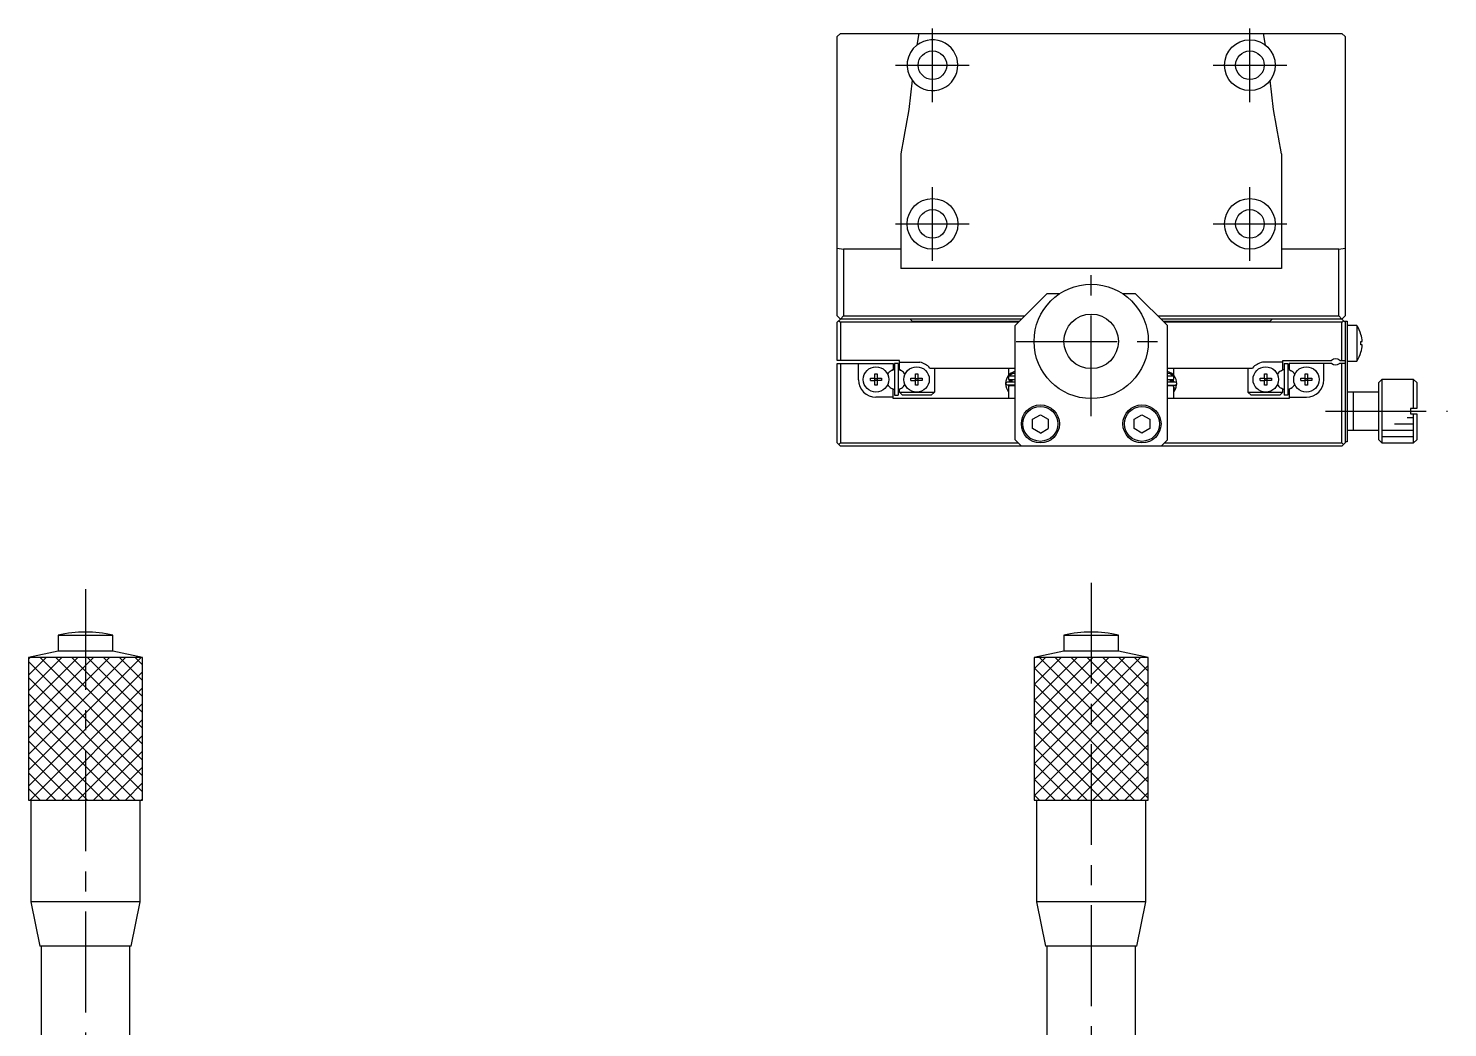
# Model space of a CAD drawing. Extents: x 0 to 620, y -8 to 411.
# Drawn here: x 39.5 to 263.1, y 253.2 to 410.6 of the extents above; entities that cross this region are included whole.
import ezdxf

# ---------------------------------------------------------------- set-up
doc = ezdxf.new("R2010")
doc.units = 0
doc.header["$LTSCALE"] = 0.5
doc.linetypes.add('CENTER', pattern=[50.8, 31.75, -6.35, 6.35, -6.35])
for name, color, linetype in [('MSM_CENTER', 1, 'CENTER'), ('MSM_CONTINUOUS', 7, 'CONTINUOUS'), ('MSM_NARROW', 5, 'CONTINUOUS')]:
    doc.layers.add(name, color=color, linetype=linetype)

msp = doc.modelspace()

# ---------------------------------------------------------------- linework, layer by layer
at = {"layer": 'MSM_CENTER'}
for p, q in [((181.922939, 398.983514), (181.922939, 410.5835)), ((231.922947, 398.983506), (231.922947, 410.583506)), ((176.122946, 404.783507), (187.722932, 404.783507)), ((226.122947, 404.783506), (237.722947, 404.783506)), ((181.92296, 373.983889), (181.92296, 385.583856)), ((231.922955, 373.983724), (231.922955, 385.583704)), ((176.122976, 379.783873), (187.722944, 379.783873)), ((226.122964, 379.783714), (237.722945, 379.783714)), ((206.922947, 349.483506), (206.922947, 373.083506)), ((195.122947, 361.283506), (218.722947, 361.283506)), ((243.822947, 350.283506), (263.072947, 350.283506)), ((48.5, 322.250469), (48.5, 212.750469)), ((206.922947, 323.250469), (206.922947, 213.000469))]:
    msp.add_line(p, q, dxfattribs=at)
at = {"layer": 'MSM_CONTINUOUS'}
for p, q in [((167.422947, 409.783506), (166.922947, 409.283506)), ((166.922947, 365.283506), (166.922947, 409.283506)), ((167.422947, 409.783506), (246.422947, 409.783506)), ((179.781518, 409.783506), (179.478302, 407.94953)), ((234.367591, 407.94953), (234.064375, 409.783506)), ((246.922947, 409.283506), (246.422947, 409.783506)), ((246.922947, 409.283506), (246.922947, 365.283506)), ((178.705949, 402.406338), (178.196924, 397.784857)), ((235.648969, 397.784857), (235.139944, 402.406338)), ((176.922947, 390.840264), (176.922947, 372.783506)), ((236.922947, 390.840264), (236.922947, 372.783506)), ((166.922947, 375.959833), (167.922947, 375.783506)), ((176.922947, 375.783506), (167.922947, 375.783506)), ((167.922947, 375.783506), (167.922947, 365.283506)), ((245.922947, 375.783506), (236.922947, 375.783506)), ((245.922947, 375.783506), (246.922947, 375.959833)), ((245.922947, 365.283506), (245.922947, 375.783506)), ((236.922947, 372.783506), (176.922947, 372.783506)), ((199.922947, 368.783506), (194.922947, 363.783506)), ((201.948009, 368.783506), (199.922947, 368.783506)), ((213.922947, 368.783506), (211.897884, 368.783506)), ((218.922947, 363.783506), (213.922947, 368.783506)), ((166.922947, 365.283506), (167.422947, 364.783506)), ((167.422947, 364.783506), (166.922947, 364.283506)), ((167.172947, 364.533506), (167.422947, 364.283506)), ((167.422947, 364.783506), (167.922947, 365.283506)), ((195.922947, 364.783506), (167.422947, 364.783506)), ((167.922947, 365.283506), (196.422947, 365.283506)), ((178.772947, 364.433506), (178.422947, 364.783506)), ((195.572947, 364.433506), (178.772947, 364.433506)), ((217.422947, 365.283506), (245.922947, 365.283506)), ((246.422947, 364.783506), (217.922947, 364.783506)), ((235.072947, 364.433506), (218.272947, 364.433506)), ((235.422947, 364.783506), (235.072947, 364.433506)), ((245.922947, 365.283506), (246.422947, 364.783506)), ((246.422947, 364.783506), (246.922947, 365.283506)), ((246.922947, 364.283506), (246.422947, 364.783506)), ((246.422947, 364.283506), (246.672947, 364.533506)), ((246.922947, 364.483506), (247.222947, 364.483506)), ((246.922947, 364.483506), (246.922947, 345.283506)), ((247.222947, 364.483506), (247.222947, 345.483506)), ((166.922947, 358.283506), (166.922947, 364.283506)), ((195.422947, 364.283506), (167.422947, 364.283506)), ((167.422947, 364.283506), (167.422947, 358.283506)), ((194.922947, 345.783506), (194.922947, 363.783506)), ((246.422947, 364.283506), (218.422947, 364.283506)), ((218.922947, 345.783506), (218.922947, 363.783506)), ((246.422947, 358.283506), (246.422947, 364.283506)), ((248.76541, 363.783506), (247.222947, 363.783506)), ((248.76541, 363.783506), (248.76541, 358.183506)), ((249.416151, 362.382645), (249.42232, 362.385654)), ((249.416151, 360.723506), (249.416151, 361.243506)), ((249.416151, 361.243506), (249.609408, 361.243506)), ((249.609408, 360.723506), (249.416151, 360.723506)), ((176.722947, 358.283506), (166.922947, 358.283506)), ((166.922947, 345.283506), (166.922947, 357.783506)), ((166.922947, 357.783506), (175.722947, 357.783506)), ((167.422947, 357.783506), (167.422947, 345.283506)), ((170.272947, 355.233506), (170.272947, 357.783506)), ((175.722947, 357.783506), (175.722947, 356.827918)), ((175.922947, 357.783506), (175.922947, 352.783506)), ((176.522947, 357.783506), (175.922947, 357.783506)), ((176.522947, 357.783506), (176.522947, 352.783506)), ((176.722947, 356.827918), (176.722947, 358.283506)), ((176.722947, 357.983506), (179.944962, 357.983506)), ((237.122947, 357.983506), (233.900931, 357.983506)), ((237.122947, 358.283506), (244.761509, 358.283506)), ((237.122947, 356.827918), (237.122947, 358.283506)), ((237.322947, 357.783506), (237.322947, 352.783506)), ((237.322947, 357.783506), (237.922947, 357.783506)), ((237.922947, 357.783506), (237.922947, 352.783506)), ((238.122947, 357.783506), (238.122947, 356.827918)), ((244.822947, 357.783506), (238.122947, 357.783506)), ((243.572947, 355.233506), (243.572947, 357.783506)), ((246.922947, 357.783506), (246.022947, 357.783506)), ((246.084384, 358.283506), (246.922947, 358.283506)), ((246.422947, 345.283506), (246.422947, 357.783506)), ((247.222947, 358.183506), (248.76541, 358.183506)), ((249.42232, 359.581358), (249.416151, 359.584367)), ((172.842947, 356.169867), (173.202947, 356.169867)), ((172.842947, 355.463506), (172.842947, 356.169867)), ((173.202947, 356.169867), (173.202947, 355.463506)), ((175.722947, 356.827918), (175.429197, 356.658321)), ((177.016697, 356.658321), (176.722947, 356.827918)), ((179.242947, 356.169867), (179.602947, 356.169867)), ((179.242947, 355.463506), (179.242947, 356.169867)), ((179.602947, 356.169867), (179.602947, 355.463506)), ((181.502009, 357.083506), (194.922947, 357.083506)), ((182.222947, 357.083506), (182.222947, 353.283506)), ((193.922947, 357.083506), (193.922947, 355.936896)), ((193.922947, 355.936148), (193.922947, 355.936046)), ((194.922947, 355.783506), (193.922947, 355.783506)), ((193.922947, 355.783506), (193.922947, 355.283506)), ((193.977263, 355.783506), (194.506432, 356.283506)), ((194.506432, 356.283506), (194.922947, 356.283506)), ((218.922947, 357.083506), (232.343884, 357.083506)), ((218.922947, 356.283506), (219.339462, 356.283506)), ((219.922947, 355.783506), (218.922947, 355.783506)), ((219.339462, 356.283506), (219.86863, 355.783506)), ((219.922947, 355.92889), (219.922947, 357.083506)), ((219.922947, 355.283506), (219.922947, 355.783506)), ((231.622947, 357.083506), (231.622947, 353.283506)), ((234.242947, 356.169867), (234.602947, 356.169867)), ((234.242947, 355.463506), (234.242947, 356.169867)), ((234.602947, 356.169867), (234.602947, 355.463506)), ((236.829197, 356.658321), (237.122947, 356.827918)), ((238.122947, 356.827918), (238.416697, 356.658321)), ((240.642947, 356.169867), (241.002947, 356.169867)), ((240.642947, 355.463506), (240.642947, 356.169867)), ((241.002947, 356.169867), (241.002947, 355.463506)), ((172.136585, 355.463506), (172.842947, 355.463506)), ((172.136585, 355.103506), (172.136585, 355.463506)), ((172.136585, 355.103506), (172.842947, 355.103506)), ((172.853319, 355.453134), (172.842947, 355.463506)), ((172.853319, 355.113878), (172.842947, 355.103506)), ((172.842947, 354.397144), (172.842947, 355.103506)), ((173.202947, 354.397144), (172.842947, 354.397144)), ((172.853319, 355.453134), (173.192575, 355.453134)), ((172.853319, 355.113878), (172.853319, 355.453134)), ((173.192575, 355.113878), (172.853319, 355.113878)), ((173.192575, 355.453134), (173.202947, 355.463506)), ((173.192575, 355.453134), (173.192575, 355.113878)), ((173.192575, 355.113878), (173.202947, 355.103506)), ((173.202947, 355.463506), (173.909308, 355.463506)), ((173.202947, 355.103506), (173.202947, 354.397144)), ((173.909308, 355.103506), (173.202947, 355.103506)), ((173.909308, 355.463506), (173.909308, 355.103506)), ((175.429197, 353.908691), (175.722947, 353.739094)), ((175.722947, 352.283506), (175.722947, 353.739094)), ((176.722947, 353.739094), (177.016697, 353.908691)), ((176.722947, 353.283506), (176.722947, 353.739094)), ((176.722947, 353.283506), (182.222947, 353.283506)), ((177.222947, 352.783506), (176.722947, 353.283506)), ((178.536585, 355.463506), (179.242947, 355.463506)), ((178.536585, 355.103506), (178.536585, 355.463506)), ((178.536585, 355.103506), (179.242947, 355.103506)), ((179.253319, 355.453134), (179.242947, 355.463506)), ((179.253319, 355.113878), (179.242947, 355.103506)), ((179.242947, 354.397144), (179.242947, 355.103506)), ((179.602947, 354.397144), (179.242947, 354.397144)), ((179.253319, 355.453134), (179.592575, 355.453134)), ((179.253319, 355.113878), (179.253319, 355.453134)), ((179.592575, 355.113878), (179.253319, 355.113878)), ((179.592575, 355.453134), (179.602947, 355.463506)), ((179.592575, 355.453134), (179.592575, 355.113878)), ((179.592575, 355.113878), (179.602947, 355.103506)), ((179.602947, 355.463506), (180.309308, 355.463506)), ((179.602947, 355.103506), (179.602947, 354.397144)), ((180.309308, 355.103506), (179.602947, 355.103506)), ((180.309308, 355.463506), (180.309308, 355.103506)), ((182.222947, 353.283506), (181.722947, 352.783506)), ((193.5756, 353.925041), (193.575969, 353.923887)), ((193.575969, 353.923887), (193.576716, 353.921571)), ((193.576716, 353.921571), (193.577106, 353.920373)), ((193.577106, 353.920373), (193.577641, 353.91874)), ((193.577641, 353.91874), (193.577951, 353.917799)), ((193.577951, 353.917799), (193.578444, 353.916314)), ((193.578444, 353.916314), (193.578755, 353.915382)), ((193.578755, 353.915382), (193.579471, 353.913252)), ((193.579471, 353.913252), (193.59721, 353.866262)), ((193.597274, 353.869846), (193.596914, 353.867694)), ((193.596914, 353.867694), (193.59769, 353.868012)), ((193.59721, 353.866262), (193.596914, 353.867694)), ((193.598227, 353.866519), (193.611184, 353.836263)), ((194.922947, 354.863), (193.667318, 354.863)), ((193.667318, 354.413), (194.922947, 354.413)), ((193.932484, 354.283492), (193.907699, 354.412982)), ((193.922947, 355.283506), (194.922947, 355.283506)), ((194.922947, 354.283506), (193.922947, 354.283506)), ((193.922947, 354.283506), (193.922947, 352.283506)), ((193.95705, 355.083506), (194.422947, 355.083506)), ((194.03217, 354.283547), (194.266869, 354.413)), ((194.422947, 355.283506), (194.422947, 354.863)), ((194.422947, 354.413), (194.422947, 354.283506)), ((218.922947, 355.283506), (219.922947, 355.283506)), ((220.179634, 354.853772), (218.922947, 354.853772)), ((218.922947, 354.403772), (220.179634, 354.403772)), ((219.922947, 354.283506), (218.922947, 354.283506)), ((219.422947, 354.853772), (219.422947, 355.283506)), ((219.422947, 355.083506), (219.887493, 355.083506)), ((219.422947, 354.283506), (219.422947, 354.403772)), ((219.580082, 354.403772), (219.8088, 354.283514)), ((219.810368, 355.283543), (219.939239, 354.853823)), ((220.244965, 353.848368), (219.922935, 353.956729)), ((219.922947, 352.283506), (219.922947, 354.283506)), ((219.93654, 353.960251), (219.922947, 353.967137)), ((219.923116, 353.329152), (220.248814, 353.857506)), ((219.950772, 353.953264), (219.93654, 353.960251)), ((219.965556, 353.946221), (219.950772, 353.953264)), ((219.980804, 353.939163), (219.965556, 353.946221)), ((219.996422, 353.932134), (219.980804, 353.939163)), ((220.012317, 353.925175), (219.996422, 353.932134)), ((220.028392, 353.918329), (220.012317, 353.925175)), ((220.044551, 353.911637), (220.028392, 353.918329)), ((220.060695, 353.905139), (220.044551, 353.911637)), ((220.076727, 353.898876), (220.060695, 353.905139)), ((220.09255, 353.892884), (220.076727, 353.898876)), ((220.108068, 353.8872), (220.09255, 353.892884)), ((220.123188, 353.881859), (220.108068, 353.8872)), ((220.137817, 353.876892), (220.123188, 353.881859)), ((220.151869, 353.87233), (220.137817, 353.876892)), ((220.165257, 353.8682), (220.151869, 353.87233)), ((220.1779, 353.864528), (220.165257, 353.8682)), ((220.189723, 353.861334), (220.1779, 353.864528)), ((220.200654, 353.85864), (220.189723, 353.861334)), ((220.210626, 353.85646), (220.200654, 353.85864)), ((220.21958, 353.854809), (220.210626, 353.85646)), ((220.227461, 353.853696), (220.21958, 353.854809)), ((220.234221, 353.853128), (220.227461, 353.853696)), ((220.230533, 353.815177), (220.245113, 353.848728)), ((220.239821, 353.853108), (220.234221, 353.853128)), ((220.244225, 353.853637), (220.239821, 353.853108)), ((220.247407, 353.854711), (220.244225, 353.853637)), ((220.245113, 353.848728), (220.403167, 354.600131)), ((220.249349, 353.856324), (220.247407, 353.854711)), ((220.248484, 354.412527), (220.247706, 354.414359)), ((220.261611, 354.379226), (220.248484, 354.412527)), ((220.250037, 353.858465), (220.249349, 353.856324)), ((220.249741, 353.857034), (220.262078, 353.888621)), ((220.273057, 354.345323), (220.261611, 354.379226)), ((220.262078, 353.888621), (220.273464, 353.922553)), ((220.282794, 354.310901), (220.273057, 354.345323)), ((220.273464, 353.922553), (220.283139, 353.957002)), ((220.2908, 354.276044), (220.282794, 354.310901)), ((220.283139, 353.957002), (220.29108, 353.991881)), ((220.297055, 354.240837), (220.2908, 354.276044)), ((220.29108, 353.991881), (220.297267, 354.027105)), ((220.301545, 354.205367), (220.297055, 354.240837)), ((220.297267, 354.027105), (220.301686, 354.062588)), ((220.304257, 354.16972), (220.301545, 354.205367)), ((220.301686, 354.062588), (220.304328, 354.098243)), ((220.305185, 354.133983), (220.304257, 354.16972)), ((220.304328, 354.098243), (220.305185, 354.133983)), ((231.622947, 353.283506), (237.122947, 353.283506)), ((232.122947, 352.783506), (231.622947, 353.283506)), ((233.536585, 355.463506), (234.242947, 355.463506)), ((233.536585, 355.103506), (233.536585, 355.463506)), ((233.536585, 355.103506), (234.242947, 355.103506)), ((234.253319, 355.453134), (234.242947, 355.463506)), ((234.253319, 355.113878), (234.242947, 355.103506)), ((234.242947, 354.397144), (234.242947, 355.103506)), ((234.602947, 354.397144), (234.242947, 354.397144)), ((234.253319, 355.453134), (234.592575, 355.453134)), ((234.253319, 355.113878), (234.253319, 355.453134)), ((234.592575, 355.113878), (234.253319, 355.113878)), ((234.592575, 355.453134), (234.602947, 355.463506)), ((234.592575, 355.453134), (234.592575, 355.113878)), ((234.592575, 355.113878), (234.602947, 355.103506)), ((234.602947, 355.463506), (235.309308, 355.463506)), ((234.602947, 355.103506), (234.602947, 354.397144)), ((235.309308, 355.103506), (234.602947, 355.103506)), ((235.309308, 355.463506), (235.309308, 355.103506)), ((237.122947, 353.283506), (236.622947, 352.783506)), ((237.122947, 353.739094), (236.829197, 353.908691)), ((237.122947, 353.283506), (237.122947, 353.739094)), ((238.416697, 353.908691), (238.122947, 353.739094)), ((238.122947, 353.739094), (238.122947, 352.283506)), ((239.936585, 355.463506), (240.642947, 355.463506)), ((239.936585, 355.103506), (239.936585, 355.463506)), ((239.936585, 355.103506), (240.642947, 355.103506)), ((240.653319, 355.453134), (240.642947, 355.463506)), ((240.653319, 355.113878), (240.642947, 355.103506)), ((240.642947, 354.397144), (240.642947, 355.103506)), ((241.002947, 354.397144), (240.642947, 354.397144)), ((240.653319, 355.453134), (240.992575, 355.453134)), ((240.653319, 355.113878), (240.653319, 355.453134)), ((240.992575, 355.113878), (240.653319, 355.113878)), ((240.992575, 355.453134), (241.002947, 355.463506)), ((240.992575, 355.453134), (240.992575, 355.113878)), ((240.992575, 355.113878), (241.002947, 355.103506)), ((241.002947, 355.463506), (241.709308, 355.463506)), ((241.002947, 355.103506), (241.002947, 354.397144)), ((241.709308, 355.103506), (241.002947, 355.103506)), ((241.709308, 355.463506), (241.709308, 355.103506)), ((252.222947, 353.283506), (247.222947, 353.283506)), ((248.222947, 347.283506), (248.222947, 353.283506)), ((252.722947, 355.283506), (252.222947, 354.783506)), ((252.222947, 345.783506), (252.222947, 354.783506)), ((252.722947, 355.283506), (252.722947, 345.283506)), ((257.722947, 355.283506), (252.722947, 355.283506)), ((257.722947, 350.683506), (257.722947, 355.283506)), ((258.222947, 354.783506), (257.722947, 355.283506)), ((258.222947, 354.783506), (258.222947, 350.683506)), ((175.722947, 352.483506), (173.022947, 352.483506)), ((194.922947, 352.283506), (175.722947, 352.283506)), ((175.922947, 352.783506), (176.522947, 352.783506)), ((181.722947, 352.783506), (177.222947, 352.783506)), ((238.122947, 352.283506), (218.922947, 352.283506)), ((236.622947, 352.783506), (232.122947, 352.783506)), ((237.922947, 352.783506), (237.322947, 352.783506)), ((238.122947, 352.483506), (240.822947, 352.483506)), ((197.672947, 349.005194), (198.922947, 349.726882)), ((197.672947, 347.561818), (197.672947, 349.005194)), ((198.922947, 349.726882), (200.172947, 349.005194)), ((200.172947, 349.005194), (200.172947, 347.561818)), ((213.672947, 349.005194), (214.922947, 349.726882)), ((213.672947, 347.561818), (213.672947, 349.005194)), ((214.922947, 349.726882), (216.172947, 349.005194)), ((216.172947, 349.005194), (216.172947, 347.561818)), ((258.222947, 350.683506), (257.222947, 350.683506)), ((257.222947, 350.683506), (257.222947, 349.883506)), ((257.222947, 349.883506), (258.222947, 349.883506)), ((257.722947, 345.283506), (257.722947, 349.883506)), ((258.222947, 349.883506), (258.222947, 345.783506)), ((198.922947, 346.84013), (197.672947, 347.561818)), ((198.922947, 346.84013), (200.172947, 347.561818)), ((214.922947, 346.84013), (213.672947, 347.561818)), ((216.172947, 347.561818), (214.922947, 346.84013)), ((247.222947, 347.283506), (252.222947, 347.283506)), ((167.422947, 344.783506), (166.922947, 345.283506)), ((167.422947, 345.283506), (167.172947, 345.033506)), ((167.422947, 345.283506), (195.422947, 345.283506)), ((246.422947, 344.783506), (167.422947, 344.783506)), ((194.922947, 345.783506), (195.922947, 344.783506)), ((217.922947, 344.783506), (218.922947, 345.783506)), ((218.422947, 345.283506), (246.422947, 345.283506)), ((246.672947, 345.033506), (246.422947, 345.283506)), ((246.422947, 344.783506), (246.922947, 345.283506)), ((247.222947, 345.483506), (246.922947, 345.483506)), ((252.222947, 345.783506), (252.722947, 345.283506)), ((252.722947, 345.283506), (257.722947, 345.283506)), ((257.722947, 345.283506), (258.222947, 345.783506)), ((44.2, 315.000469), (52.8, 315.000469)), ((44.2, 315.000469), (44.2, 312.500469)), ((52.8, 312.500469), (52.8, 315.000469)), ((202.622947, 315.000469), (211.222947, 315.000469)), ((202.622947, 315.000469), (202.622947, 312.500469)), ((211.222947, 312.500469), (211.222947, 315.000469)), ((44.2, 312.500469), (39.5, 311.500469)), ((57.5, 311.500469), (39.5, 311.500469)), ((39.5, 311.500469), (39.5, 289.000469)), ((52.8, 312.500469), (44.2, 312.500469)), ((57.5, 311.500469), (52.8, 312.500469)), ((57.5, 289.000469), (57.5, 311.500469)), ((202.622947, 312.500469), (197.922947, 311.500469)), ((215.922947, 311.500469), (197.922947, 311.500469)), ((197.922947, 311.500469), (197.922947, 289.000469)), ((211.222947, 312.500469), (202.622947, 312.500469)), ((215.922947, 311.500469), (211.222947, 312.500469)), ((215.922947, 289.000469), (215.922947, 311.500469)), ((39.5, 289.000469), (57.5, 289.000469)), ((39.9, 289.000469), (39.9, 273.000469)), ((57.1, 273.000469), (57.1, 289.000469)), ((197.922947, 289.000469), (215.922947, 289.000469)), ((198.322947, 289.000469), (198.322947, 273.000469)), ((215.522947, 273.000469), (215.522947, 289.000469)), ((57.1, 273.000469), (39.9, 273.000469)), ((39.9, 273.000469), (41.3, 266.000469)), ((55.7, 266.000469), (57.1, 273.000469)), ((215.522947, 273.000469), (198.322947, 273.000469)), ((198.322947, 273.000469), (199.722947, 266.000469)), ((214.122947, 266.000469), (215.522947, 273.000469)), ((55.7, 266.000469), (41.3, 266.000469)), ((41.5, 266.000469), (41.5, 249.000469)), ((55.5, 249.000469), (55.5, 266.000469)), ((214.122947, 266.000469), (199.722947, 266.000469)), ((199.922947, 266.000469), (199.922947, 249.000469)), ((213.922947, 249.000469), (213.922947, 266.000469))]:
    msp.add_line(p, q, dxfattribs=at)
for centre, radius in [((181.922947, 404.783506), 2.25), ((231.922947, 404.783506), 4), ((231.922947, 404.783506), 2.25), ((181.92296, 379.783873), 3.999987), ((231.922955, 379.783714), 3.999992), ((181.922947, 379.783506), 2.25), ((231.922947, 379.783506), 2.25), ((206.922947, 361.283506), 9), ((206.922947, 361.283506), 4.3), ((173.022947, 355.283506), 2), ((179.422947, 355.283506), 2), ((234.422947, 355.283506), 2), ((240.822947, 355.283506), 2), ((198.922947, 348.283506), 3), ((198.922947, 348.283506), 2.75), ((214.922947, 348.283506), 3), ((214.922947, 348.283506), 2.75)]:
    msp.add_circle(centre, radius, dxfattribs=at)
for centre, radius, start, end in [((181.922947, 404.783506), 4, 127.673513, 216.462174), ((181.922939, 404.783507), 3.999994, 216.462256, 127.673431), ((582.443055, 320.037232), 411.654744, 169.113382, 170.0961), ((-466.979912, 265.29927), 715.010333, 10.11237, 10.678148), ((244.622947, 360.983506), 5, 16.285843, 34.055798), ((244.622947, 360.983506), 4.993235, 2.984767, 16.272555), ((244.622947, 360.983506), 4.993235, 343.727445, 357.015233), ((179.422947, 355.283506), 2.75, 40.885193, 79.057501), ((234.422947, 355.283506), 2.75, 100.942499, 139.114807), ((245.422947, 357.533506), 1, 48.590378, 131.409622), ((245.422947, 358.583506), 1, 233.130102, 306.869898), ((244.622947, 360.983506), 5, 325.944202, 343.714157), ((176.337756, 355.168506), 1.75, 134.995594, 148.113496), ((176.222948, 355.283506), 1.5875, 135.000025, 149.566818), ((176.222947, 355.283506), 1.5875, 120, 135), ((176.222948, 355.283506), 1.5875, 100.893057, 120), ((176.222948, 355.283506), 1.5875, 60.000031, 79.106985), ((176.222947, 355.283506), 1.5875, 45, 60), ((176.108137, 355.168506), 1.75, 31.886504, 45.004406), ((176.222948, 355.283506), 1.5875, 30.433263, 45.000025), ((195.442933, 354.63749), 1.999339, 105.076917, 179.173744), ((218.405512, 354.62933), 1.997921, 0.721223, 74.986116), ((237.737756, 355.168506), 1.75, 134.995594, 148.113496), ((237.622946, 355.283506), 1.5875, 134.999975, 149.566737), ((237.622947, 355.283506), 1.5875, 120, 135), ((237.622946, 355.283506), 1.5875, 100.89309, 120), ((237.622947, 355.283506), 1.5875, 45, 60), ((237.508137, 355.168506), 1.75, 31.886504, 45.004406), ((237.622946, 355.283506), 1.5875, 30.433182, 44.999975), ((173.022947, 355.233506), 2.75, 180, 270), ((176.337756, 355.398506), 1.75, 211.886504, 225.004406), ((176.222948, 355.283506), 1.5875, 210.433182, 224.999975), ((176.222947, 355.283506), 1.5875, 225, 240), ((176.222948, 355.283506), 1.5875, 239.999969, 259.106943), ((176.222948, 355.283506), 1.5875, 280.893014, 300), ((176.222947, 355.283506), 1.5875, 300, 315), ((176.108137, 355.398506), 1.75, 314.995594, 328.113496), ((176.222948, 355.283506), 1.5875, 314.999975, 329.566737), ((193.667318, 354.638), 0.225, 90, 270), ((195.446967, 354.639596), 2.00346, 180.863794, 220.459737), ((220.179634, 354.628772), 0.225, 270, 90), ((237.737756, 355.398506), 1.75, 211.886504, 225.004406), ((237.622946, 355.283506), 1.5875, 210.433263, 225.000025), ((237.622947, 355.283506), 1.5875, 225, 240), ((237.622946, 355.283506), 1.5875, 240.000031, 259.106967), ((237.622946, 355.283506), 1.5875, 280.89309, 300.000031), ((237.622947, 355.283506), 1.5875, 300, 315), ((237.622946, 355.283506), 1.5875, 315.000025, 329.566818), ((237.508137, 355.398506), 1.75, 314.995594, 328.113496), ((240.822947, 355.233506), 2.75, 270, 0), ((48.5, 296.760469), 18.74, 76.734971, 103.26504285), ((206.922947, 296.760469), 18.74, 76.734971, 103.26504285)]:
    msp.add_arc(centre, radius, start, end, dxfattribs=at)
at = {"layer": 'MSM_NARROW'}
for p, q in [((256.722947, 349.283506), (257.722947, 349.283506)), ((252.722947, 347.283506), (257.722947, 347.283506)), ((254.722947, 348.283506), (257.722947, 348.283506)), ((252.722947, 346.283506), (257.722947, 346.283506)), ((39.5, 311.225003), (39.775466, 311.500469)), ((39.5, 308.725003), (42.275466, 311.500469)), ((39.5, 306.225003), (44.775466, 311.500469)), ((39.5, 303.725003), (47.275466, 311.500469)), ((39.5, 301.225003), (49.775466, 311.500469)), ((39.5, 298.725003), (52.275466, 311.500469)), ((39.5, 296.225003), (54.775466, 311.500469)), ((39.5, 293.725003), (57.275466, 311.500469)), ((39.5, 310.839223), (57.5, 292.839223)), ((41.338754, 311.500469), (57.5, 295.339223)), ((43.838754, 311.500469), (57.5, 297.839223)), ((46.338754, 311.500469), (57.5, 300.339223)), ((48.838754, 311.500469), (57.5, 302.839223)), ((51.338754, 311.500469), (57.5, 305.339223)), ((53.838754, 311.500469), (57.5, 307.839223)), ((56.338754, 311.500469), (57.5, 310.339223)), ((197.922947, 309.720897), (199.702519, 311.500469)), ((197.922947, 307.220897), (202.202519, 311.500469)), ((197.922947, 304.720897), (204.702519, 311.500469)), ((197.922947, 302.220897), (207.202519, 311.500469)), ((197.922947, 299.720897), (209.702519, 311.500469)), ((197.922947, 297.220897), (212.202519, 311.500469)), ((197.922947, 294.720897), (214.702519, 311.500469)), ((198.765808, 311.500469), (215.922947, 294.34333)), ((201.265808, 311.500469), (215.922947, 296.84333)), ((203.765808, 311.500469), (215.922947, 299.34333)), ((206.265808, 311.500469), (215.922947, 301.84333)), ((208.765808, 311.500469), (215.922947, 304.34333)), ((211.265808, 311.500469), (215.922947, 306.84333)), ((213.765808, 311.500469), (215.922947, 309.34333)), ((39.5, 291.225003), (57.5, 309.225003)), ((197.922947, 292.220897), (215.922947, 310.220897)), ((197.922947, 309.84333), (215.922947, 291.84333)), ((39.5, 308.339223), (57.5, 290.339223)), ((39.775466, 289.000469), (57.5, 306.725003)), ((197.922947, 289.720897), (215.922947, 307.720897)), ((197.922947, 307.34333), (215.922947, 289.34333)), ((39.5, 305.839223), (56.338754, 289.000469)), ((42.275466, 289.000469), (57.5, 304.225003)), ((197.922947, 304.84333), (213.765808, 289.000469)), ((199.702519, 289.000469), (215.922947, 305.220897)), ((39.5, 303.339223), (53.838754, 289.000469)), ((197.922947, 302.34333), (211.265808, 289.000469)), ((202.202519, 289.000469), (215.922947, 302.720897)), ((39.5, 300.839223), (51.338754, 289.000469)), ((44.775466, 289.000469), (57.5, 301.725003)), ((197.922947, 299.84333), (208.765808, 289.000469)), ((204.702519, 289.000469), (215.922947, 300.220897)), ((39.5, 298.339223), (48.838754, 289.000469)), ((47.275466, 289.000469), (57.5, 299.225003)), ((207.202519, 289.000469), (215.922947, 297.720897)), ((39.5, 295.839223), (46.338754, 289.000469)), ((49.775466, 289.000469), (57.5, 296.725003)), ((197.922947, 297.34333), (206.265808, 289.000469)), ((209.702519, 289.000469), (215.922947, 295.220897)), ((39.5, 293.339223), (43.838754, 289.000469)), ((52.275466, 289.000469), (57.5, 294.225003)), ((197.922947, 294.84333), (203.765808, 289.000469)), ((39.5, 290.839223), (41.338754, 289.000469)), ((54.775466, 289.000469), (57.5, 291.725003)), ((197.922947, 292.34333), (201.265808, 289.000469)), ((212.202519, 289.000469), (215.922947, 292.720897)), ((57.275466, 289.000469), (57.5, 289.225003)), ((197.922947, 289.84333), (198.765808, 289.000469)), ((214.702519, 289.000469), (215.922947, 290.220897))]:
    msp.add_line(p, q, dxfattribs=at)

doc.saveas('drawing.dxf')
